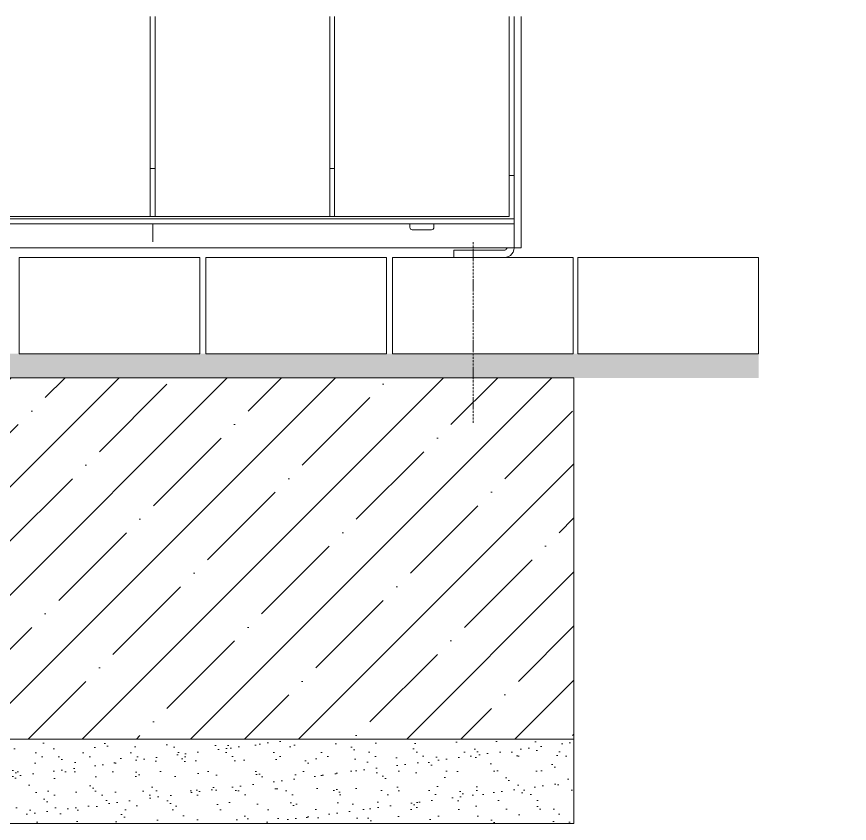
# Model space of a CAD drawing. Header units: millimetres. Extents: x 25115 to 31055, y 5999 to 10199.
# Drawn here: x 27594 to 28286, y 7885 to 8555 of the extents above; entities that cross this region are included whole.
import ezdxf

# ---------------------------------------------------------------- set-up
doc = ezdxf.new("R2010")
doc.units = ezdxf.units.MM
doc.header["$LTSCALE"] = 0.3
doc.linetypes.add('ACAD_ISO10W100', pattern=[18.5, 12, -3, 0.5, -3])
doc.layers.add('OSY', color=7, linetype='ACAD_ISO10W100', lineweight=15)
doc.layers.add('Visible', color=7, linetype='Continuous', lineweight=18)
doc.layers.add('SRAFY', color=7, linetype='Continuous', lineweight=9, true_color=0x5b5b5b)

msp = doc.modelspace()

# ---------------------------------------------------------------- hatches: boundary and pattern name
at = {"layer": 'SRAFY'}
h = msp.add_hatch(dxfattribs=at)
h.set_pattern_fill('AR-SAND', color=256, scale=0.5, style=0)
h.set_pattern_definition([(37.5, (2639.349, 3207.029), (-0.800016, 24.470662), [0, -19.304, 0, -21.59, 0, -20.6375]), (7.5, (2639.35, 3207.03), (22.476164, 35.841255), [0, -10.414, 0, -17.399, 0, -6.6675]), (327.5, (2623.728, 3207.029), (39.549619, 0.07186), [0, -6.35, 0, -22.86, 0, -29.845]), (317.5, (2623.728, 3207.03), (38.177823, 11.146466), [0, -3.175, 0, -14.986, 0, -17.145])])
h.paths.add_polyline_path([(27198.2, 8274.87), (27282.66, 8274.87), (27282.66, 8254.87), (27132.66, 8254.87), (27287.37, 8254.87), (27287.37, 8274.87), (27193.2, 8274.87)])
h.paths.add_polyline_path([(27282.66, 8274.87), (27348.2, 8274.87), (27353.2, 8274.87), (27503.2, 8274.87), (27508.2, 8274.87), (27658.2, 8274.87), (27663.2, 8274.87), (27813.2, 8274.87), (27818.2, 8274.87), (27968.2, 8274.87), (27972.23, 8274.87), (28122.23, 8274.87), (28127.23, 8274.87), (28277.23, 8274.87), (28135.43, 8274.87), (28135.04, 8274.87), (28285.82, 8274.87), (28210.43, 8274.87), (28210.43, 8254.87), (27432.66, 8254.87), (27282.66, 8254.87)])
h = msp.add_hatch(dxfattribs=at)
h.set_pattern_fill('ANSI35', color=8, scale=10, style=0)
h.set_pattern_definition([(45, (2956.124, 2839.05), (-44.90128, 44.90128), []), (45, (3001.026, 2839.05), (-44.90128, 44.90128), [79.375, -15.875, 0, -15.875])])
h.paths.add_polyline_path([(27357.13, 8254.87), (28057.13, 8254.87), (28057.13, 7954.87), (27357.13, 7954.87)])
h = msp.add_hatch(dxfattribs=at)
h.set_pattern_fill('AR-SAND', color=8, scale=0.5, style=0)
h.set_pattern_definition([(37.5, (2956.124, 2839.053), (-0.800016, 24.470662), [0, -19.304, 0, -21.59, 0, -20.6375]), (7.5, (2956.124, 2839.053), (22.476164, 35.841255), [0, -10.414, 0, -17.399, 0, -6.6675]), (327.5, (2940.503, 2839.053), (39.549619, 0.07186), [0, -6.35, 0, -22.86, 0, -29.845]), (317.5, (2940.503, 2839.053), (38.177823, 11.146466), [0, -3.175, 0, -14.986, 0, -17.145])])
h.paths.add_polyline_path([(27357.13, 7954.87), (28057.13, 7954.87), (28057.13, 7884.87), (27357.13, 7884.87)])

# ---------------------------------------------------------------- linework, layer by layer
at = {"layer": 'OSY', "ltscale": 0.5}
msp.add_line((27973.37, 8367.62), (27973.37, 8217.62), dxfattribs=at)
at = {"layer": 'SRAFY', "linetype": 'Continuous'}
for p, q in [((27746.4, 8354.87), (27596.4, 8354.87)), ((27596.4, 8354.87), (27596.4, 8274.87)), ((27746.4, 8274.87), (27746.4, 8354.87)), ((27901.4, 8354.87), (27751.4, 8354.87)), ((27751.4, 8354.87), (27751.4, 8274.87)), ((27901.4, 8274.87), (27901.4, 8354.87)), ((28056.4, 8354.87), (27906.4, 8354.87)), ((27906.4, 8354.87), (27906.4, 8274.87)), ((28056.4, 8274.87), (28056.4, 8354.87)), ((28210.43, 8354.87), (28060.43, 8354.87)), ((28060.43, 8354.87), (28060.43, 8274.87)), ((28210.43, 8274.87), (28210.43, 8354.87)), ((27596.4, 8274.87), (27746.4, 8274.87)), ((27751.4, 8274.87), (27901.4, 8274.87)), ((27906.4, 8274.87), (28056.4, 8274.87)), ((28060.43, 8274.87), (28210.43, 8274.87))]:
    msp.add_line(p, q, dxfattribs=at)
at = {"layer": 'SRAFY'}
for points in [[(27357.13, 8254.87), (28057.13, 8254.87), (28057.13, 7954.87), (27357.13, 7954.87)], [(27357.13, 7954.87), (28057.13, 7954.87), (28057.13, 7884.87), (27357.13, 7884.87)]]:
    msp.add_lwpolyline(points, close=True, dxfattribs=at)
at = {"layer": 'Visible'}
for p, q in [((27709.38, 8428.85), (27705.38, 8428.85)), ((27858.38, 8428.85), (27854.38, 8428.85)), ((28007.38, 8422.85), (28003.38, 8422.85)), ((27709.38, 8388.85), (27705.38, 8388.85)), ((27858.38, 8388.85), (27854.38, 8388.85))]:
    msp.add_line(p, q, dxfattribs=at)
at = {"layer": 'Visible', "color": 0}
for p, q in [((27957.35, 8360.87), (27957.35, 8354.87)), ((27957.35, 8360.87), (27957.89, 8360.87)), ((27957.89, 8360.87), (27959.35, 8360.87)), ((27959.35, 8360.87), (27961.75, 8360.87)), ((27961.75, 8360.87), (27964.91, 8360.87)), ((27964.91, 8360.87), (27968.69, 8360.87)), ((27968.69, 8360.87), (27972.93, 8360.87)), ((27972.93, 8360.87), (27977.37, 8360.87)), ((27977.37, 8360.87), (27999.37, 8360.87)), ((27999.37, 8360.87), (27999.83, 8360.93)), ((27999.83, 8360.93), (28000.25, 8361.07)), ((28000.25, 8361.07), (28000.63, 8361.33)), ((28000.63, 8361.33), (28000.93, 8361.63)), ((28000.93, 8361.63), (28001.17, 8362.01)), ((28001.17, 8362.01), (28001.31, 8362.43)), ((28001.31, 8362.43), (28001.37, 8362.85)), ((28006.59, 8359.39), (28007.17, 8361.09)), ((28007.17, 8361.09), (28007.37, 8362.85)), ((27957.89, 8354.87), (27957.35, 8354.87)), ((27959.35, 8354.87), (27957.89, 8354.87)), ((27961.75, 8354.87), (27959.35, 8354.87)), ((27964.91, 8354.87), (27961.75, 8354.87)), ((27968.69, 8354.87), (27964.91, 8354.87)), ((27972.93, 8354.87), (27968.69, 8354.87)), ((27977.37, 8354.87), (27972.93, 8354.87)), ((27977.37, 8354.87), (27999.37, 8354.87)), ((27999.37, 8354.87), (28001.15, 8355.07)), ((28001.15, 8355.07), (28002.83, 8355.67)), ((28002.83, 8355.67), (28004.35, 8356.61)), ((28004.35, 8356.61), (28005.61, 8357.87)), ((28005.61, 8357.87), (28006.59, 8359.39))]:
    msp.add_line(p, q, dxfattribs=at)
at = {"layer": 'Visible'}
for points in [[(27401.38, 8554.87), (27401.38, 8362.85), (28013.38, 8362.85), (28013.38, 8554.87)], [(28013.38, 8554.87), (28013.38, 8362.85), (28007.38, 8362.85), (28007.38, 8554.87)], [(27707.38, 8367.85), (27707.38, 8382.85)]]:
    msp.add_lwpolyline(points, dxfattribs=at)
at = {"layer": 'Visible', "color": 7}
for points in [[(27560.38, 8554.87), (27560.38, 8388.85), (27705.38, 8388.85), (27705.38, 8554.87)], [(27709.38, 8554.87), (27709.38, 8388.85), (27854.38, 8388.85), (27854.38, 8554.87)], [(27858.38, 8554.87), (27858.38, 8388.85), (28003.38, 8388.85), (28003.38, 8554.87)]]:
    msp.add_lwpolyline(points, dxfattribs=at)
at = {"layer": 'Visible'}
msp.add_lwpolyline([(27407.38, 8382.85), (28007.38, 8382.85), (28007.38, 8386.85), (27407.38, 8386.85)], close=True, dxfattribs=at)
msp.add_lwpolyline([(27922.88, 8377.85), (27938.88, 8377.85, 0.414214), (27940.88, 8379.85), (27940.88, 8382.85), (27920.88, 8382.85), (27920.88, 8379.85, 0.414214)], format="xyb", close=True, dxfattribs=at)

doc.saveas('drawing.dxf')
